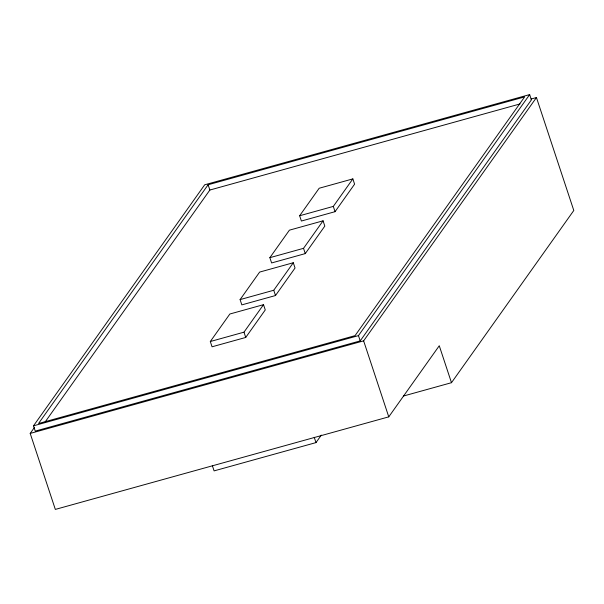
<?xml version="1.0" encoding="UTF-8"?>
<svg xmlns="http://www.w3.org/2000/svg" width="604" height="604" viewBox="0 0 604 604"><rect width="100%" height="100%" fill="white"/><g stroke="black" fill="none" stroke-linecap="round" stroke-linejoin="round"><path stroke-width="0.91" d="M33.499 425.828L204.696 184.794L529.663 94.586L531.407 99.864L360.211 340.898L35.243 431.105L33.499 425.828L358.466 335.62L529.663 94.586M403.548 396.005L451.482 382.694L439.267 345.752L388.765 416.851L55.334 509.414L30.2 433.423L34.564 427.285M208.116 184.764L38.535 423.517L355.046 335.65L524.619 96.897L208.116 184.764L209.86 190.041L45.187 421.886M210.313 341.517L229.852 314.012L263.518 304.665L265.262 309.943L245.73 337.447L212.057 346.794L210.313 341.517L243.986 332.17L263.518 304.665M240.09 299.599L259.629 272.087L293.295 262.74L295.039 268.017L275.5 295.53L241.834 304.877L240.09 299.599L273.755 290.252L293.295 262.74M269.867 257.674L289.407 230.169L323.072 220.822L324.816 226.1L305.277 253.604L271.611 262.951L269.867 257.674L303.533 248.327L323.072 220.822M299.644 215.749L319.176 188.244L352.849 178.897L354.593 184.175L335.054 211.679L301.388 221.026L299.644 215.749L333.31 206.402L352.849 178.897M30.2 433.423L363.631 340.86L536.45 97.546L573.8 210.479L451.482 382.694M212.351 465.609L214.095 470.886L315.99 442.604L321.32 435.099M530.999 99.056L536.45 97.546M209.86 190.041L520.021 103.941M333.31 206.402L335.054 211.679M363.631 340.86L388.765 416.851M358.466 335.62L360.211 340.898M303.533 248.327L305.277 253.604M273.755 290.252L275.5 295.53M314.239 437.326L315.99 442.604M243.986 332.17L245.73 337.447"/></g></svg>
